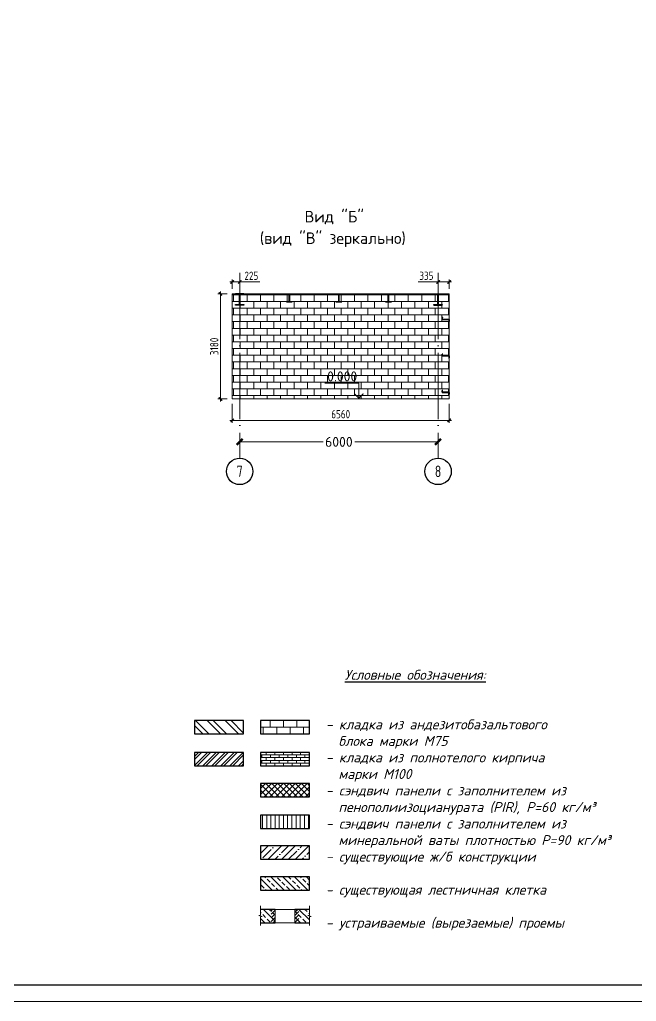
# Model space of a CAD drawing. Extents: x -965262 to 1142518, y -357520 to 71675.
# Drawn here: x 928084 to 946738, y -240088 to -210388 of the extents above; entities that cross this region are included whole.
import ezdxf

# ---------------------------------------------------------------- set-up
doc = ezdxf.new("R2010")
doc.units = 0
doc.header["$LTSCALE"] = 10
doc.linetypes.add('DOTE', pattern=[2.42, 2, -0.2, 0.02, -0.2])
doc.layers.get('0').update_dxf_attribs({"linetype": 'CONTINUOUS', "lineweight": 30})
doc.layers.get('Defpoints').update_dxf_attribs({"linetype": 'CONTINUOUS'})
doc.layers.add('DOTE', color=7, linetype='DOTE', lineweight=9)
doc.styles.add('GOST 2.304', font='isocpeur.ttf', dxfattribs={"width": 0.75, "height": 250})
doc.styles.add('GOST-2.304_Type-B', font='isocpeur.ttf', dxfattribs={"width": 0.9})
doc.styles.get("Standard").update_dxf_attribs({"font": 'isocpeur.ttf', "height": 300})
doc.styles.add('ГОСТ 2м', font='isocpeur.ttf', dxfattribs={"width": 0.8, "height": 250})
doc.dimstyles.get("Standard").update_dxf_attribs({"dimscale": 100, "dimtxt": 300, "dimasz": 1.8, "dimexe": 1.8, "dimexo": 0.625, "dimgap": 0.9, "dimtad": 0, "dimdec": 0, "dimzin": 0, "dimdsep": 46, "dimtxsty": 'Standard', "dimblk": 'ARCHTICK', "dimcen": 0.9, "dimclrd": 256, "dimclre": 256, "dimclrt": 256, "dimadec": 0, "dimazin": 0, "dimtfac": 1, "dimtdec": 0, "dimtofl": 0, "dimtmove": 0, "dimatfit": 3, "dimfxl": 1, "dimtolj": 1, "dimtzin": 0, "dimlwd": 15, "dimlwe": 15, "dimarcsym": 0})
doc.dimstyles.new('ГОСТ 2м', dxfattribs={"dimtxt": 250, "dimasz": 100, "dimexe": 75, "dimexo": 150, "dimgap": 62.5, "dimtad": 1, "dimdec": 0, "dimtxsty": 'ГОСТ 2м', "dimblk": 'ARCHTICK', "dimcen": 150, "dimdle": 75, "dimclrd": 256, "dimclre": 256, "dimclrt": 256, "dimadec": 0, "dimazin": 0, "dimtfac": 1, "dimtdec": 0, "dimtmove": 0, "dimatfit": 3, "dimldrblk": 'OBLIQUE', "dimfxl": 1, "dimlwd": 15, "dimlwe": 15, "dimarcsym": 0})

# ---------------------------------------------------------------- blocks, each defined once
blk = doc.blocks.new('_ArchTick')
at = {"color": 0, "linetype": 'ByBlock', "lineweight": 0, "const_width": 0.4}
blk.add_lwpolyline([(-0.5, -0.5), (0.5, 0.5)], dxfattribs=at)
blk = doc.blocks.new('*D818')
at = {"lineweight": 15, "transparency": 16777216}
for p, q in [((934740, -223100), (934740, -222982)), ((940740, -223100), (940740, -222982)), ((934740, -223162), (937260, -223162)), ((940740, -223162), (938220, -223162))]:
    blk.add_line(p, q, dxfattribs=at)
at = {"layer": 'Defpoints', "color": 0, "lineweight": 15, "transparency": 16777216}
for p in [(934740, -223162), (934740, -223162), (940740, -223162)]:
    blk.add_point(p, dxfattribs=at)
at = {"lineweight": 15, "transparency": 16777216, "xscale": 180, "yscale": 180, "zscale": 180, "rotation": 180}
blk.add_blockref('_ArchTick', (934740, -223162), dxfattribs=at)
at = {"lineweight": 15, "transparency": 16777216, "xscale": 180, "yscale": 180, "zscale": 180}
blk.add_blockref('_ArchTick', (940740, -223162), dxfattribs=at)
at = {"lineweight": 15, "transparency": 16777216, "insert": (937740, -223162), "char_height": 300, "attachment_point": 5}
blk.add_mtext('\\A1;6000', dxfattribs=at)
blk = doc.blocks.new('*D819')
at = {"lineweight": 15, "transparency": 16777216}
for p, q in [((934515, -222014), (934515, -222586)), ((941075, -222014), (941075, -222586)), ((934440, -222511), (941150, -222511))]:
    blk.add_line(p, q, dxfattribs=at)
at = {"layer": 'Defpoints', "color": 0, "lineweight": 15, "transparency": 16777216}
for p in [(934515, -221864, -1451), (941075, -221864, -1451), (941075, -222511)]:
    blk.add_point(p, dxfattribs=at)
at = {"lineweight": 15, "transparency": 16777216, "xscale": 100, "yscale": 100, "zscale": 100, "rotation": 180}
blk.add_blockref('_ArchTick', (934515, -222511), dxfattribs=at)
at = {"lineweight": 15, "transparency": 16777216, "xscale": 100, "yscale": 100, "zscale": 100}
blk.add_blockref('_ArchTick', (941075, -222511), dxfattribs=at)
at = {"lineweight": 15, "transparency": 16777216, "insert": (937795, -222324), "char_height": 250, "attachment_point": 5, "style": 'ГОСТ 2м'}
blk.add_mtext('6560', dxfattribs=at)
blk = doc.blocks.new('_Oblique')
at = {"color": 0, "linetype": 'ByBlock', "lineweight": -2}
blk.add_line((-0.5, -0.5), (0.5, 0.5), dxfattribs=at)
blk = doc.blocks.new('*D820')
at = {"lineweight": 15, "transparency": 16777216}
for p, q in [((934365, -218684), (934083, -218684)), ((934158, -218609), (934158, -221939)), ((934365, -221864), (934083, -221864))]:
    blk.add_line(p, q, dxfattribs=at)
at = {"layer": 'Defpoints', "color": 0, "lineweight": 15, "transparency": 16777216}
for p in [(934515, -218684), (934158, -221864), (934515, -221864)]:
    blk.add_point(p, dxfattribs=at)
at = {"lineweight": 15, "transparency": 16777216, "xscale": 100, "yscale": 100, "zscale": 100}
for p, rotation in [((934158, -218684), 90), ((934158, -221864), 270)]:
    blk.add_blockref('_ArchTick', p, dxfattribs=dict(at, rotation=rotation))
at = {"lineweight": 15, "transparency": 16777216, "insert": (933970, -220274), "char_height": 250, "attachment_point": 5, "rotation": 90, "style": 'ГОСТ 2м'}
blk.add_mtext('3180', dxfattribs=at)
blk = doc.blocks.new('567')
for p, q in [((247937, 150559), (247937, 150573)), ((248187, 150573), (247937, 150573)), ((248057, 150559), (247937, 150559)), ((248057, 150247), (248057, 150559)), ((248187, 150559), (248066, 150559)), ((248066, 150559), (248066, 150247)), ((248187, 150573), (248187, 150559)), ((249474, 150562), (249474, 150573)), ((249474, 150573), (249649, 150573)), ((249558, 150562), (249474, 150562)), ((249474, 150329), (249474, 150340)), ((249474, 150340), (249558, 150340)), ((249474, 150329), (249649, 150329)), ((249558, 150340), (249558, 150562)), ((249649, 150562), (249565, 150562)), ((249565, 150562), (249565, 150340)), ((249565, 150340), (249649, 150340)), ((249649, 150573), (249649, 150562)), ((249649, 150340), (249649, 150329)), ((250974, 150562), (250974, 150573)), ((250974, 150573), (251149, 150573)), ((251058, 150562), (250974, 150562)), ((250974, 150329), (250974, 150340)), ((250974, 150340), (251058, 150340)), ((250974, 150329), (251149, 150329)), ((251058, 150340), (251058, 150562)), ((251149, 150562), (251065, 150562)), ((251065, 150562), (251065, 150340)), ((251065, 150340), (251149, 150340)), ((251149, 150573), (251149, 150562)), ((251149, 150340), (251149, 150329)), ((252474, 150562), (252474, 150573)), ((252474, 150573), (252649, 150573)), ((252558, 150562), (252474, 150562)), ((252474, 150329), (252474, 150340)), ((252474, 150340), (252558, 150340)), ((252474, 150329), (252649, 150329)), ((252558, 150340), (252558, 150562)), ((252649, 150562), (252565, 150562)), ((252565, 150562), (252565, 150340)), ((252565, 150340), (252649, 150340)), ((252649, 150573), (252649, 150562)), ((252649, 150340), (252649, 150329)), ((253937, 150559), (253937, 150573)), ((253937, 150573), (254187, 150573)), ((254057, 150559), (253937, 150559)), ((254057, 150247), (254057, 150559)), ((254187, 150559), (254066, 150559)), ((254066, 150559), (254066, 150247)), ((254187, 150573), (254187, 150559)), ((247937, 150233), (247937, 150247)), ((247937, 150247), (248057, 150247)), ((248184, 150233), (247939, 150233)), ((248066, 150247), (248187, 150247)), ((248187, 150247), (248187, 150233)), ((253937, 150233), (253937, 150247)), ((253937, 150247), (254057, 150247)), ((253937, 150233), (254187, 150233)), ((254184, 150233), (253939, 150233)), ((254066, 150247), (254187, 150247)), ((254187, 150247), (254187, 150233))]:
    blk.add_line(p, q)
blk = doc.blocks.new('*D821')
at = {"lineweight": 15, "transparency": 16777216}
for p, q in [((940740, -218175), (940740, -218250)), ((941075, -218534), (941075, -218250)), ((940740, -218325), (940135, -218325)), ((941150, -218325), (940740, -218325))]:
    blk.add_line(p, q, dxfattribs=at)
at = {"layer": 'Defpoints', "color": 0, "lineweight": 15, "transparency": 16777216}
for p in [(940740, -218325), (940740, -218325), (941075, -218684)]:
    blk.add_point(p, dxfattribs=at)
at = {"lineweight": 15, "transparency": 16777216, "xscale": 100, "yscale": 100, "zscale": 100, "rotation": 180}
blk.add_blockref('_ArchTick', (940740, -218325), dxfattribs=at)
at = {"lineweight": 15, "transparency": 16777216, "xscale": 100, "yscale": 100, "zscale": 100}
blk.add_blockref('_ArchTick', (941075, -218325), dxfattribs=at)
at = {"lineweight": 15, "transparency": 16777216, "insert": (940387, -218137), "char_height": 250, "attachment_point": 5, "style": 'ГОСТ 2м'}
blk.add_mtext('335', dxfattribs=at)
blk = doc.blocks.new('*D822')
at = {"lineweight": 15, "transparency": 16777216}
for p, q in [((934515, -218534), (934515, -218250)), ((934740, -218175), (934740, -218250)), ((934440, -218325), (934740, -218325)), ((934740, -218325), (935345, -218325))]:
    blk.add_line(p, q, dxfattribs=at)
at = {"layer": 'Defpoints', "color": 0, "lineweight": 15, "transparency": 16777216}
for p in [(934740, -218325), (934740, -218325), (934515, -218684)]:
    blk.add_point(p, dxfattribs=at)
at = {"lineweight": 15, "transparency": 16777216, "xscale": 100, "yscale": 100, "zscale": 100, "rotation": 180}
blk.add_blockref('_ArchTick', (934515, -218325), dxfattribs=at)
at = {"lineweight": 15, "transparency": 16777216, "xscale": 100, "yscale": 100, "zscale": 100}
blk.add_blockref('_ArchTick', (934740, -218325), dxfattribs=at)
at = {"lineweight": 15, "transparency": 16777216, "insert": (935092, -218137), "char_height": 250, "attachment_point": 5, "style": 'ГОСТ 2м'}
blk.add_mtext('225', dxfattribs=at)

msp = doc.modelspace()

# ---------------------------------------------------------------- hatches: boundary and pattern name
at = {"lineweight": 15}
h = msp.add_hatch(dxfattribs=at)
h.set_pattern_fill('AR-B816', color=4, style=0)
h.set_pattern_definition([(0, (2284818.8, -47617.77), (0, 203.2), []), (90, (2284818.8, -47617.77), (-203.2, 203.2), [203.2, -203.2])])
h.paths.add_polyline_path([(934739.5, -219023.6), (934614.5, -219023.6), (934614.5, -219009.6), (934735, -219009.6), (934735, -218697.6), (934614.5, -218697.6), (934614.5, -218683.6), (934514.5, -218683.6), (934514.5, -221863.6), (934739.5, -221863.6)])
h.paths.add_polyline_path([(940739.5, -219023.6), (940617, -219023.6), (940614.5, -219023.6), (940614.5, -219009.6), (940735, -219009.6), (940735, -218697.6), (940614.5, -218697.6), (940614.5, -218683.6), (939327, -218683.6), (939327, -218694.6), (939243, -218694.6), (939243, -218916.6), (939327, -218916.6), (939327, -218927.6), (939152, -218927.6), (939152, -218916.6), (939236, -218916.6), (939236, -218694.6), (939152, -218694.6), (939152, -218683.6), (937827, -218683.6), (937827, -218694.6), (937743, -218694.6), (937743, -218916.6), (937827, -218916.6), (937827, -218927.6), (937652, -218927.6), (937652, -218916.6), (937736, -218916.6), (937736, -218694.6), (937652, -218694.6), (937652, -218683.6), (936327, -218683.6), (936327, -218694.6), (936243, -218694.6), (936243, -218916.6), (936327, -218916.6), (936327, -218927.6), (936152, -218927.6), (936152, -218916.6), (936236, -218916.6), (936236, -218694.6), (936152, -218694.6), (936152, -218683.6), (934864.5, -218683.6), (934864.5, -218697.6), (934744, -218697.6), (934744, -219009.6), (934864.5, -219009.6), (934864.5, -219023.6), (934739.5, -219023.6), (934739.5, -221863.6), (940739.5, -221863.6)])
h.paths.add_polyline_path([(941074.5, -219522), (941055.5, -219522), (941055.5, -219520.4), (941072.9, -219520.4), (941072.9, -219463.6), (940864.5, -219463.6), (940864.5, -219403.6), (940883.5, -219403.6), (940883.5, -219405.2), (940866.1, -219405.2), (940866.1, -219462), (941074.5, -219462), (941074.5, -218683.6), (940864.5, -218683.6), (940864.5, -218697.6), (940744, -218697.6), (940744, -219009.6), (940864.5, -219009.6), (940864.5, -219023.6), (940739.5, -219023.6), (940739.5, -221863.6), (941074.5, -221863.6), (941074.5, -221722), (941055.5, -221722), (941055.5, -221720.4), (941072.9, -221720.4), (941072.9, -221663.6), (940864.5, -221663.6), (940864.5, -221603.6), (940883.5, -221603.6), (940883.5, -221605.2), (940866.1, -221605.2), (940866.1, -221662), (941074.5, -221662), (941074.5, -220622), (941055.5, -220622), (941055.5, -220620.4), (941072.9, -220620.4), (941072.9, -220563.6), (940864.5, -220563.6), (940864.5, -220503.6), (940883.5, -220503.6), (940883.5, -220505.2), (940866.1, -220505.2), (940866.1, -220562), (941074.5, -220562)])
h.paths.add_polyline_path([(937309.7, -221404.6), (938389.7, -221404.6), (938389.7, -220954.6), (937309.7, -220954.6)], flags=24)
h = msp.add_hatch(dxfattribs=at)
h.set_pattern_fill('ANSI32', color=4, scale=40, angle=90, style=0)
h.set_pattern_definition([(135, (2236832.2, -222651.7), (-269.40768, -269.40768), []), (135, (2236832.2, -222472.1), (-269.40768, -269.40768), [])])
h.paths.add_polyline_path([(934113.9, -231595), (933372.8, -231595), (933372.8, -231998.3), (934113.9, -231998.3)])
h.paths.add_polyline_path([(934854.9, -231595), (934113.9, -231595), (934113.9, -231998.3), (934854.9, -231998.3)])
h = msp.add_hatch(dxfattribs=at)
h.set_pattern_fill('AR-B816', color=4, style=0)
h.set_pattern_definition([(0, (2402354.18, -216758.1), (0, 203.2), []), (90, (2402354.18, -216758.1), (-203.2, 203.2), [203.2, -203.2])])
h.paths.add_polyline_path([(936111.4, -231595), (935370.3, -231595), (935370.3, -231998.3), (936111.4, -231998.3)])
h.paths.add_polyline_path([(936852.4, -231595), (936111.4, -231595), (936111.4, -231998.3), (936852.4, -231998.3)])
h = msp.add_hatch(dxfattribs=at)
h.set_pattern_fill('ANSI32', color=1, scale=20, style=0)
h.set_pattern_definition([(45, (2236832.18, -222645.37), (-134.703842, 134.703842), []), (45, (2236921.99, -222645.37), (-134.703842, 134.703842), [])])
h.paths.add_polyline_path([(934113.9, -232557.4), (933372.8, -232557.4), (933372.8, -232960.7), (934113.9, -232960.7)])
h.paths.add_polyline_path([(934854.9, -232557.4), (934113.9, -232557.4), (934113.9, -232960.7), (934854.9, -232960.7)])
h = msp.add_hatch(dxfattribs=at)
h.set_pattern_fill('AR-BRSTD', color=1, scale=1.28, style=0)
h.set_pattern_definition([(0, (2402354.18, -216758.105), (0, 86.709504), []), (90, (2402354.18, -216758.1), (-130.048, 86.709504), [86.709504, -86.709504])])
h.paths.add_polyline_path([(936111.4, -232557.4), (935370.3, -232557.4), (935370.3, -232960.7), (936111.4, -232960.7)])
h.paths.add_polyline_path([(936852.4, -232557.4), (936111.4, -232557.4), (936111.4, -232960.7), (936852.4, -232960.7)])
h = msp.add_hatch(dxfattribs=at)
h.set_pattern_fill('ANSI37', color=30, scale=40, style=0)
h.set_pattern_definition([(45, (2238829.67, -222627), (-89.802561, 89.802561), []), (135, (2238829.67, -222627), (-89.802561, -89.802561), [])])
h.paths.add_polyline_path([(936111.4, -233499), (935370.3, -233499), (935370.3, -233902.3), (936111.4, -233902.3)])
h.paths.add_polyline_path([(936852.4, -233499), (936111.4, -233499), (936111.4, -233902.3), (936852.4, -233902.3)])
h = msp.add_hatch(dxfattribs=at)
h.set_pattern_fill('LINE', color=6, scale=40, angle=90, style=0)
h.set_pattern_definition([(90, (2238829.67, -222662.8), (-127, 8e-15), [])])
h.paths.add_polyline_path([(936111.4, -234450.8), (935370.3, -234450.8), (935370.3, -234854.1), (936111.4, -234854.1)])
h.paths.add_polyline_path([(936852.4, -234450.8), (936111.4, -234450.8), (936111.4, -234854.1), (936852.4, -234854.1)])
h = msp.add_hatch(dxfattribs=at)
h.set_pattern_fill('ANSI35', color=256, scale=45.71424, style=0)
h.set_pattern_definition([(45, (935797.72, -235594.97), (-205.26, 205.26), []), (45, (936002.98, -235594.97), (-205.26, 205.26), [362.857, -72.57, 0, -72.57])])
h.paths.add_polyline_path([(936111.4, -235384.7), (935370.3, -235384.7), (935370.3, -235788), (936111.4, -235788)])
h.paths.add_polyline_path([(936852.4, -235384.7), (936111.4, -235384.7), (936111.4, -235788), (936852.4, -235788)])
h = msp.add_hatch(dxfattribs=at)
h.set_pattern_fill('ANSI33', color=256, scale=40, angle=90, style=0)
h.set_pattern_definition([(135, (2238829.67, -222607.68), (-179.60512, -179.60512), []), (135, (2238829.67, -222428.07), (-179.60512, -179.60512), [127, -63.5])])
h.paths.add_polyline_path([(936111.4, -236324.4), (935370.3, -236324.4), (935370.3, -236727.7), (936111.4, -236727.7)])
h.paths.add_polyline_path([(936852.4, -236324.4), (936111.4, -236324.4), (936111.4, -236727.7), (936852.4, -236727.7)])
h = msp.add_hatch(dxfattribs=at)
h.set_pattern_fill('ANSI33', color=256, scale=40, angle=90, style=0)
h.set_pattern_definition([(135, (2238829.67, -221658.38), (-179.60512, -179.60512), []), (135, (2238829.67, -221478.78), (-179.60512, -179.60512), [127, -63.5])])
h.paths.add_polyline_path([(935370.3, -237505.4), (935370.3, -237532.2), (935423.9, -237518.8)], flags=17)
h.paths.add_polyline_path([(936852.4, -237478.7), (936798.9, -237492.1), (936852.4, -237505.4)], flags=17)
h.paths.add_polyline_path([(936411.4, -237303.8), (935811.4, -237303.8), (935811.4, -237707.1), (936411.4, -237707.1)])
h.paths.add_polyline_path([(936111.4, -237303.8), (935370.3, -237303.8), (935370.3, -237707.1), (936111.4, -237707.1)])
h.paths.add_polyline_path([(936852.4, -237303.8), (936111.4, -237303.8), (936111.4, -237707.1), (936852.4, -237707.1)])
h = msp.add_hatch()
h.set_pattern_fill('ANSI31', color=3, scale=24)
h.set_pattern_definition([(45, (127737.67, -317574.41), (-53.881537, 53.881537), [])])
h.paths.add_polyline_path([(935811.4, -237303.8), (935691.4, -237303.8), (935691.4, -237707.1), (935811.4, -237707.1)])
h.paths.add_polyline_path([(936531.4, -237303.8), (936411.4, -237303.8), (936411.4, -237707.1), (936531.4, -237707.1)])

# ---------------------------------------------------------------- linework, layer by layer
for p, q in [((940883.5, -219403.6, 6542), (940864.5, -219403.6, 6542)), ((940864.5, -219403.6, 6542), (940864.5, -219463.6, 6542)), ((940864.5, -219463.6, 6542), (941072.9, -219463.6, 6542)), ((940866.1, -219462, 6542), (940866.1, -219405.2, 6542)), ((940866.1, -219405.2, 6542), (940883.5, -219405.2, 6542)), ((941074.5, -219462, 6542), (940866.1, -219462, 6542)), ((940883.5, -219405.2, 6542), (940883.5, -219403.6, 6542)), ((941072.9, -219463.6, 6542), (941072.9, -219520.4, 6542)), ((941074.5, -219522, 6542), (941074.5, -219462, 6542)), ((941072.9, -219520.4, 6542), (941055.5, -219520.4, 6542)), ((941055.5, -219520.4, 6542), (941055.5, -219522, 6542)), ((941055.5, -219522, 6542), (941074.5, -219522, 6542)), ((940883.5, -220503.6, 6542), (940864.5, -220503.6, 6542)), ((940864.5, -220503.6, 6542), (940864.5, -220563.6, 6542)), ((940864.5, -220563.6, 6542), (941072.9, -220563.6, 6542)), ((940866.1, -220562, 6542), (940866.1, -220505.2, 6542)), ((940866.1, -220505.2, 6542), (940883.5, -220505.2, 6542)), ((941074.5, -220562, 6542), (940866.1, -220562, 6542)), ((940883.5, -220505.2, 6542), (940883.5, -220503.6, 6542)), ((941072.9, -220620.4, 6542), (941055.5, -220620.4, 6542)), ((941055.5, -220620.4, 6542), (941055.5, -220622, 6542)), ((941055.5, -220622, 6542), (941074.5, -220622, 6542)), ((941072.9, -220563.6, 6542), (941072.9, -220620.4, 6542)), ((941074.5, -220622, 6542), (941074.5, -220562, 6542)), ((940883.5, -221603.6, 6542), (940864.5, -221603.6, 6542)), ((940864.5, -221603.6, 6542), (940864.5, -221663.6, 6542)), ((940864.5, -221663.6, 6542), (941072.9, -221663.6, 6542)), ((940866.1, -221662, 6542), (940866.1, -221605.2, 6542)), ((940866.1, -221605.2, 6542), (940883.5, -221605.2, 6542)), ((941074.5, -221662, 6542), (940866.1, -221662, 6542)), ((940883.5, -221605.2, 6542), (940883.5, -221603.6, 6542)), ((941072.9, -221720.4, 6542), (941055.5, -221720.4, 6542)), ((941055.5, -221720.4, 6542), (941055.5, -221722, 6542)), ((941055.5, -221722, 6542), (941074.5, -221722, 6542)), ((941072.9, -221663.6, 6542), (941072.9, -221720.4, 6542)), ((941074.5, -221722, 6542), (941074.5, -221662, 6542)), ((935811.4, -237303.8, 8350.5), (935370.3, -237303.8, 8350.5)), ((936852.4, -237303.8, 8350.5), (936411.4, -237303.8, 8350.5)), ((935370.3, -237707.1, 8350.5), (935811.4, -237707.1, 8350.5)), ((936411.4, -237707.1, 8350.5), (936852.4, -237707.1, 8350.5))]:
    msp.add_line(p, q)
at = {"lineweight": 15, "ltscale": 100}
for p, q in [((938345.4, -221383.6, 6542), (937310.4, -221383.6, 6542)), ((938345.4, -221863.6, 6542), (938345.4, -221383.6, 6542)), ((938516.4, -221863.6, 6542), (938255.4, -221863.6, 6542))]:
    msp.add_line(p, q, dxfattribs=at)
at = {"lineweight": 15}
for p, q in [((935811.4, -237303.8, 8350.5), (935811.4, -237707.1, 8350.5)), ((935811.4, -237303.8, 8350.5), (936411.4, -237303.8, 8350.5)), ((936411.4, -237303.8, 8350.5), (936411.4, -237707.1, 8350.5)), ((935811.4, -237707.1, 8350.5), (936411.4, -237707.1, 8350.5))]:
    msp.add_line(p, q, dxfattribs=at)
at = {"lineweight": 15, "elevation": 9801.8}
msp.add_lwpolyline([(891867.6, -240087.8), (975967.6, -240087.8), (975967.6, -180687.8), (891867.6, -180687.8)], close=True, dxfattribs=at)
msp.add_lwpolyline([(891867.6, -240087.8), (975967.6, -240087.8), (975967.6, -180687.8), (891867.6, -180687.8)], close=True, dxfattribs=at)
for points, elevation in [([(893867.6, -239587.8), (975467.6, -239587.8), (975467.6, -181187.8), (893867.6, -181187.8)], 9801.8), ([(893867.6, -239587.8), (975467.6, -239587.8), (975467.6, -181187.8), (893867.6, -181187.8)], 9801.8), ([(935370.3, -235788), (936852.4, -235788), (936852.4, -235384.7), (935370.3, -235384.7)], 8350.5), ([(935370.3, -236727.7), (936852.4, -236727.7), (936852.4, -236324.4), (935370.3, -236324.4)], 8350.5)]:
    msp.add_lwpolyline(points, close=True, dxfattribs=dict(elevation=elevation))
at = {"color": 4, "lineweight": 15, "elevation": 6542}
msp.add_lwpolyline([(934514.5, -221863.6), (941074.5, -221863.6), (941074.5, -218683.6), (934514.5, -218683.6)], close=True, dxfattribs=at)
at = {"lineweight": 15, "ltscale": 100, "const_width": 36, "elevation": 7627.1}
msp.add_lwpolyline([(938208.1, -221700.9), (938345.4, -221838.2), (938482.7, -221700.9)], dxfattribs=at)
at = {"color": 4, "elevation": 8350.5}
for points in [[(933372.8, -231998.3), (934854.9, -231998.3), (934854.9, -231595), (933372.8, -231595)], [(935370.3, -231998.3), (936852.4, -231998.3), (936852.4, -231595), (935370.3, -231595)]]:
    msp.add_lwpolyline(points, close=True, dxfattribs=at)
at = {"color": 1, "elevation": 8350.5}
for points in [[(933372.8, -232960.7), (934854.9, -232960.7), (934854.9, -232557.4), (933372.8, -232557.4)], [(935370.3, -232960.7), (936852.4, -232960.7), (936852.4, -232557.4), (935370.3, -232557.4)]]:
    msp.add_lwpolyline(points, close=True, dxfattribs=at)
at = {"color": 30, "elevation": 8350.5}
msp.add_lwpolyline([(935370.3, -233902.3), (936852.4, -233902.3), (936852.4, -233499), (935370.3, -233499)], close=True, dxfattribs=at)
at = {"color": 6, "elevation": 8350.5}
msp.add_lwpolyline([(935370.3, -234854.1), (936852.4, -234854.1), (936852.4, -234450.8), (935370.3, -234450.8)], close=True, dxfattribs=at)
at = {"lineweight": 15, "ltscale": 100, "elevation": 8350.5}
for points in [[(935370.3, -237791.7), (935370.3, -237532.2), (935423.9, -237518.8), (935316.7, -237492.1), (935370.3, -237478.7), (935370.3, -237198.6)], [(936852.4, -237791.7), (936852.4, -237532.2), (936906, -237518.8), (936798.9, -237492.1), (936852.4, -237478.7), (936852.4, -237198.6)]]:
    msp.add_lwpolyline(points, dxfattribs=at)
at = {"layer": 'DOTE', "lineweight": 5, "ltscale": 100, "extrusion": (0, -1, 0)}
for p, q in [((934739.5, -218051.2, 6542), (934739.5, -223654.7, 6542)), ((940739.5, -218051.2, 6542), (940739.5, -223654.7, 6542))]:
    msp.add_line(p, q, dxfattribs=at)
at = {"layer": 'DOTE', "linetype": 'Continuous', "lineweight": 30}
for centre in [(934739.5, -224054.7, 6542), (940739.5, -224054.7, 6542)]:
    msp.add_circle(centre, 400, dxfattribs=at)

# ---------------------------------------------------------------- block references
msp.add_blockref('567', (686677.5, -369256.3, 6542))

# ---------------------------------------------------------------- texts
at = {"color": 5, "lineweight": 15, "ltscale": 100, "style": 'GOST 2.304'}
for s, p in [('Вид "Б"', (936702.8, -216523.2, 5090.8)), ('(вид "В" зеркально)', (935348.3, -217174.4, 5090.8))]:
    msp.add_text(s, height=350, dxfattribs=at).set_placement(p)
at = {"lineweight": 15, "ltscale": 100, "style": 'GOST 2.304'}
msp.add_text('0.000', height=300, dxfattribs=at).set_placement((937384.7, -221329.6, 6542))
at = {"insert": (937345.4, -232214.2, 11144.6), "char_height": 214.286, "width": 9059.701, "attachment_point": 4, "style": 'GOST-2.304_Type-B'}
msp.add_mtext('{\\L\\P\\P\\P\\H1.4x;\\P\\P\\P\\fISOCPEUR|b0|i1|c204|p34;\\W1;\\P\\pi4529.9;\\P\\pi0;\\l   \\LУсловные обозначения:\\P\\pi4529.9;\\P\\pi3275.4;\\l\\P\\pi0;- кладка из андезитобазальтового\\P  блока марки М75\\P- кладка из полнотелого кирпича\\P  марки М100\\P- сэндвич панели с заполнителем из\\P  пенополиизоцианурата (PIR), Р=60 кг/м³\\P- сэндвич панели с заполнителем из\\P  минеральной ваты плотностью Ρ=90 кг/м³\\P- существующие ж/б конструкции\\P\\P- существующая лестничная клетка\\P\\P- устраиваемые (вырезаемые) проемы}', dxfattribs=at)
at = {"layer": 'DOTE', "linetype": 'Continuous', "lineweight": 30, "ltscale": 100, "char_height": 350, "width": 800, "attachment_point": 5, "style": 'GOST 2.304'}
for s, insert in [('7', (934739.5, -224054.7, 6542)), ('8', (940739.5, -224054.7, 6542))]:
    msp.add_mtext(s, dxfattribs=dict(at, insert=insert))

# ---------------------------------------------------------------- dimensions: what is measured, and where the dimension line sits
at = {"lineweight": 15}
for base, p2, angle, picture, middle in [((934739.5, -218324.5, 6542), (934739.5, -218324.5, 6542), 180, '*D822', (935092, -218137, 6542)), ((934157.5, -221863.6, 6542), (934514.5, -221863.6, 6542), 90, '*D820', (933970, -220273.6, 6542))]:
    dim = msp.add_linear_dim(base=base, p1=(934514.5, -218683.6, 6542), p2=p2, angle=angle, dimstyle='ГОСТ 2м', dxfattribs=at)
    dim.commit()
    dim.dimension.update_dxf_attribs({"geometry": picture, "text_midpoint": middle})
for base, p1, p2, picture, middle in [((940739.5, -218324.5, 6542), (941074.5, -218683.6, 6542), (940739.5, -218324.5, 6542), '*D821', (940387, -218137, 6542)), ((941074.5, -222511, 7993.3), (934514.5, -221863.6, 6542), (941074.5, -221863.6, 6542), '*D819', (937794.5, -222323.5, 7993.3))]:
    dim = msp.add_linear_dim(base=base, p1=p1, p2=p2, dimstyle='ГОСТ 2м', dxfattribs=at)
    dim.commit()
    dim.dimension.update_dxf_attribs({"geometry": picture, "text_midpoint": middle})
dim = msp.add_linear_dim(base=(934739.5, -223162.5, 9801.8), p1=(940739.5, -223162.5, 9801.8), p2=(934739.5, -223162.5, 9801.8), dimstyle='Standard', override={"dimdec": 0}, dxfattribs=at)
dim.commit()
dim.dimension.update_dxf_attribs({"geometry": '*D818', "text_midpoint": (937739.5, -223162.5, 9801.8)})

doc.saveas('drawing.dxf')
